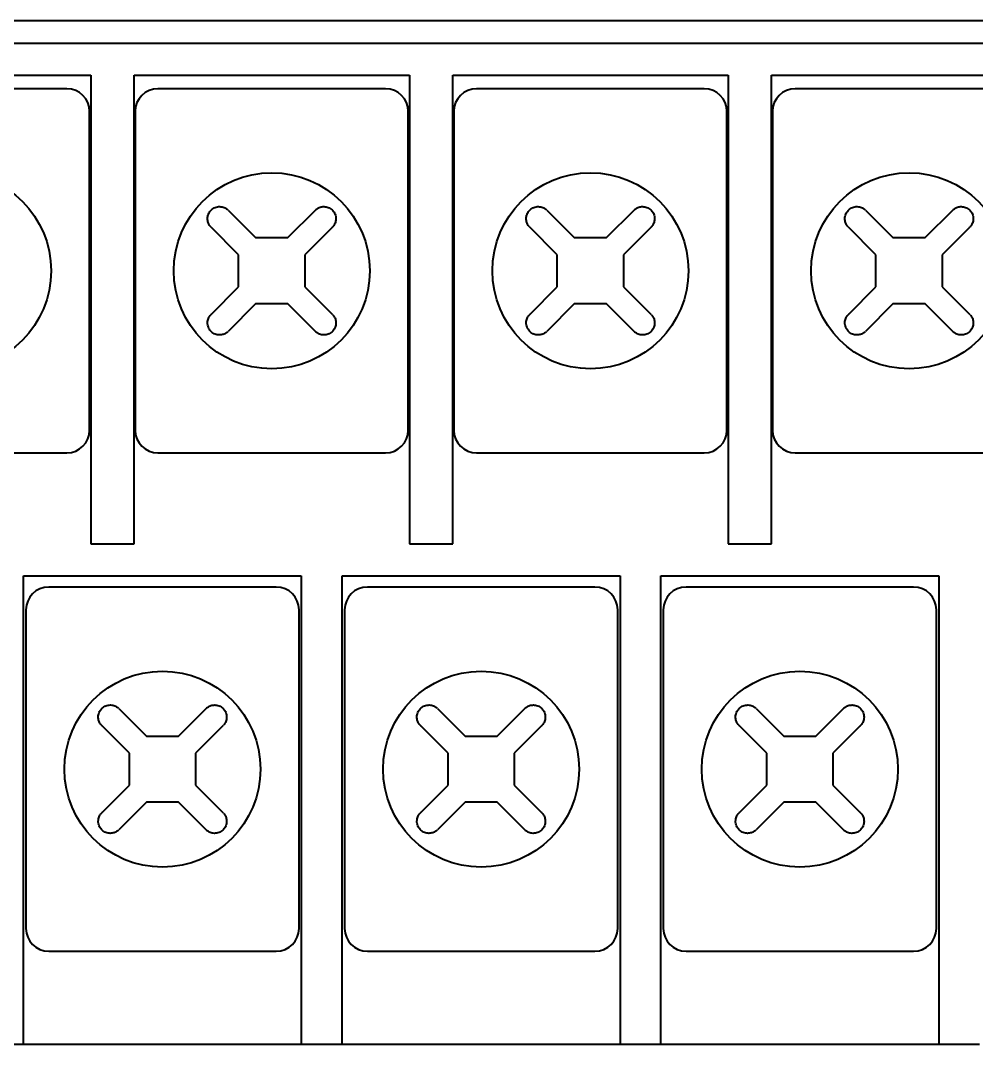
# Model space of a CAD drawing. Header units: millimetres. Extents: x 0 to 5945, y 0 to 4205.
# Drawn here: x 1616.92 to 1637.92, y 292.12 to 314.62 of the extents above; entities that cross this region are included whole.
import ezdxf

# ---------------------------------------------------------------- set-up
doc = ezdxf.new("R2010")
doc.units = ezdxf.units.MM
doc.header["$LTSCALE"] = 5
doc.layers.add('가시적인 것(ISO)', color=3, linetype='Continuous', lineweight=40)

msp = doc.modelspace()

# ---------------------------------------------------------------- linework, layer by layer
at = {"layer": '가시적인 것(ISO)'}
for p, q in [((1585.237, 314.623), (1734.237, 314.623)), ((1587.237, 314.123), (1732.237, 314.123)), ((1612.412, 313.423), (1618.462, 313.423)), ((1618.462, 313.423), (1618.462, 303.123)), ((1619.412, 303.123), (1619.412, 313.423)), ((1619.412, 313.423), (1625.462, 313.423)), ((1625.462, 313.423), (1625.462, 303.123)), ((1626.412, 303.123), (1626.412, 313.423)), ((1626.412, 313.423), (1632.462, 313.423)), ((1632.462, 313.423), (1632.462, 303.123)), ((1633.412, 303.123), (1633.412, 313.423)), ((1633.412, 313.423), (1639.462, 313.423)), ((1617.937, 313.123), (1612.937, 313.123)), ((1624.937, 313.123), (1619.937, 313.123)), ((1631.937, 313.123), (1626.937, 313.123)), ((1638.937, 313.123), (1633.937, 313.123)), ((1618.437, 305.623), (1618.437, 312.623)), ((1619.437, 312.623), (1619.437, 305.623)), ((1625.437, 305.623), (1625.437, 312.623)), ((1626.437, 312.623), (1626.437, 305.623)), ((1632.437, 305.623), (1632.437, 312.623)), ((1633.437, 312.623), (1633.437, 305.623)), ((1621.478, 310.456), (1622.083, 309.851)), ((1622.79, 309.851), (1623.395, 310.456)), ((1628.478, 310.456), (1629.083, 309.851)), ((1629.79, 309.851), (1630.395, 310.456)), ((1635.478, 310.456), (1636.083, 309.851)), ((1636.79, 309.851), (1637.395, 310.456)), ((1621.709, 309.476), (1621.104, 310.081)), ((1623.769, 310.081), (1623.164, 309.476)), ((1628.709, 309.476), (1628.104, 310.081)), ((1630.769, 310.081), (1630.164, 309.476)), ((1635.709, 309.476), (1635.104, 310.081)), ((1637.769, 310.081), (1637.164, 309.476)), ((1622.083, 309.851), (1622.79, 309.851)), ((1629.083, 309.851), (1629.79, 309.851)), ((1636.083, 309.851), (1636.79, 309.851)), ((1621.709, 308.769), (1621.709, 309.476)), ((1623.164, 309.476), (1623.164, 308.769)), ((1628.709, 308.769), (1628.709, 309.476)), ((1630.164, 309.476), (1630.164, 308.769)), ((1635.709, 308.769), (1635.709, 309.476)), ((1637.164, 309.476), (1637.164, 308.769)), ((1621.104, 308.164), (1621.709, 308.769)), ((1623.164, 308.769), (1623.769, 308.164)), ((1628.104, 308.164), (1628.709, 308.769)), ((1630.164, 308.769), (1630.769, 308.164)), ((1635.104, 308.164), (1635.709, 308.769)), ((1637.164, 308.769), (1637.769, 308.164)), ((1622.083, 308.395), (1621.478, 307.79)), ((1622.79, 308.395), (1622.083, 308.395)), ((1623.395, 307.79), (1622.79, 308.395)), ((1629.083, 308.395), (1628.478, 307.79)), ((1629.79, 308.395), (1629.083, 308.395)), ((1630.395, 307.79), (1629.79, 308.395)), ((1636.083, 308.395), (1635.478, 307.79)), ((1636.79, 308.395), (1636.083, 308.395)), ((1637.395, 307.79), (1636.79, 308.395)), ((1612.937, 305.123), (1617.937, 305.123)), ((1619.937, 305.123), (1624.937, 305.123)), ((1626.937, 305.123), (1631.937, 305.123)), ((1633.937, 305.123), (1638.937, 305.123)), ((1618.462, 303.123), (1619.412, 303.123)), ((1625.462, 303.123), (1626.412, 303.123)), ((1632.462, 303.123), (1633.412, 303.123)), ((1616.987, 302.423), (1623.087, 302.423)), ((1616.987, 292.123), (1616.987, 302.423)), ((1623.087, 302.423), (1623.087, 292.123)), ((1623.987, 302.423), (1630.087, 302.423)), ((1623.987, 292.123), (1623.987, 302.423)), ((1630.087, 302.423), (1630.087, 292.123)), ((1630.987, 302.423), (1637.087, 302.423)), ((1630.987, 292.123), (1630.987, 302.423)), ((1637.087, 302.423), (1637.087, 292.123)), ((1622.537, 302.173), (1617.537, 302.173)), ((1629.537, 302.173), (1624.537, 302.173)), ((1636.537, 302.173), (1631.537, 302.173)), ((1617.037, 301.673), (1617.037, 294.673)), ((1623.037, 294.673), (1623.037, 301.673)), ((1624.037, 301.673), (1624.037, 294.673)), ((1630.037, 294.673), (1630.037, 301.673)), ((1631.037, 301.673), (1631.037, 294.673)), ((1637.037, 294.673), (1637.037, 301.673)), ((1619.078, 299.506), (1619.683, 298.901)), ((1620.39, 298.901), (1620.995, 299.506)), ((1626.078, 299.506), (1626.683, 298.901)), ((1627.39, 298.901), (1627.995, 299.506)), ((1633.078, 299.506), (1633.683, 298.901)), ((1634.39, 298.901), (1634.995, 299.506)), ((1619.309, 298.526), (1618.704, 299.131)), ((1621.369, 299.131), (1620.764, 298.526)), ((1626.309, 298.526), (1625.704, 299.131)), ((1628.369, 299.131), (1627.764, 298.526)), ((1633.309, 298.526), (1632.704, 299.131)), ((1635.369, 299.131), (1634.764, 298.526)), ((1619.683, 298.901), (1620.39, 298.901)), ((1626.683, 298.901), (1627.39, 298.901)), ((1633.683, 298.901), (1634.39, 298.901)), ((1619.309, 297.819), (1619.309, 298.526)), ((1620.764, 298.526), (1620.764, 297.819)), ((1626.309, 297.819), (1626.309, 298.526)), ((1627.764, 298.526), (1627.764, 297.819)), ((1633.309, 297.819), (1633.309, 298.526)), ((1634.764, 298.526), (1634.764, 297.819)), ((1618.704, 297.214), (1619.309, 297.819)), ((1620.764, 297.819), (1621.369, 297.214)), ((1625.704, 297.214), (1626.309, 297.819)), ((1627.764, 297.819), (1628.369, 297.214)), ((1632.704, 297.214), (1633.309, 297.819)), ((1634.764, 297.819), (1635.369, 297.214)), ((1619.683, 297.445), (1619.078, 296.84)), ((1620.39, 297.445), (1619.683, 297.445)), ((1620.995, 296.84), (1620.39, 297.445)), ((1626.683, 297.445), (1626.078, 296.84)), ((1627.39, 297.445), (1626.683, 297.445)), ((1627.995, 296.84), (1627.39, 297.445)), ((1633.683, 297.445), (1633.078, 296.84)), ((1634.39, 297.445), (1633.683, 297.445)), ((1634.995, 296.84), (1634.39, 297.445)), ((1617.537, 294.173), (1622.537, 294.173)), ((1624.537, 294.173), (1629.537, 294.173)), ((1631.537, 294.173), (1636.537, 294.173)), ((1616.987, 292.123), (1616.087, 292.123)), ((1623.087, 292.123), (1616.987, 292.123)), ((1623.987, 292.123), (1623.087, 292.123)), ((1630.087, 292.123), (1623.987, 292.123)), ((1630.987, 292.123), (1630.087, 292.123)), ((1637.087, 292.123), (1630.987, 292.123)), ((1637.987, 292.123), (1637.087, 292.123))]:
    msp.add_line(p, q, dxfattribs=at)
for centre in [(1615.437, 309.123), (1622.437, 309.123), (1629.437, 309.123), (1636.437, 309.123), (1620.037, 298.173), (1627.037, 298.173), (1634.037, 298.173)]:
    msp.add_circle(centre, 2.153, dxfattribs=at)
for centre, radius, start, end in [((1617.937, 312.623), 0.5, 0, 90), ((1619.937, 312.623), 0.5, 90, 180), ((1624.937, 312.623), 0.5, 0, 90), ((1626.937, 312.623), 0.5, 90, 180), ((1631.937, 312.623), 0.5, 0, 90), ((1633.937, 312.623), 0.5, 90, 180), ((1621.291, 310.269), 0.265, 45, 47.5466), ((1623.582, 310.269), 0.265, 132.4534, 135), ((1628.291, 310.269), 0.265, 45, 47.5466), ((1630.582, 310.269), 0.265, 132.4534, 135), ((1635.291, 310.269), 0.265, 45, 47.5466), ((1637.582, 310.269), 0.265, 132.4534, 135), ((1621.291, 310.269), 0.265, 222.4534, 225), ((1623.582, 310.269), 0.265, 315, 317.5466), ((1628.291, 310.269), 0.265, 222.4534, 225), ((1630.582, 310.269), 0.265, 315, 317.5466), ((1635.291, 310.269), 0.265, 222.4534, 225), ((1637.582, 310.269), 0.265, 315, 317.5466), ((1621.291, 307.977), 0.265, 135, 137.5466), ((1623.582, 307.977), 0.265, 42.4534, 45), ((1628.291, 307.977), 0.265, 135, 137.5466), ((1630.582, 307.977), 0.265, 42.4534, 45), ((1635.291, 307.977), 0.265, 135, 137.5466), ((1637.582, 307.977), 0.265, 42.4534, 45), ((1621.291, 307.977), 0.265, 312.4534, 315), ((1623.582, 307.977), 0.265, 225, 227.5466), ((1628.291, 307.977), 0.265, 312.4534, 315), ((1630.582, 307.977), 0.265, 225, 227.5466), ((1635.291, 307.977), 0.265, 312.4534, 315), ((1637.582, 307.977), 0.265, 225, 227.5466), ((1617.937, 305.623), 0.5, 270, 0), ((1619.937, 305.623), 0.5, 180, 270), ((1624.937, 305.623), 0.5, 270, 0), ((1626.937, 305.623), 0.5, 180, 270), ((1631.937, 305.623), 0.5, 270, 0), ((1633.937, 305.623), 0.5, 180, 270), ((1617.537, 301.673), 0.5, 90, 180), ((1622.537, 301.673), 0.5, 0, 90), ((1624.537, 301.673), 0.5, 90, 180), ((1629.537, 301.673), 0.5, 0, 90), ((1631.537, 301.673), 0.5, 90, 180), ((1636.537, 301.673), 0.5, 0, 90), ((1618.891, 299.319), 0.265, 45, 47.5466), ((1621.182, 299.319), 0.265, 132.4534, 135), ((1625.891, 299.319), 0.265, 45, 47.5466), ((1628.182, 299.319), 0.265, 132.4534, 135), ((1632.891, 299.319), 0.265, 45, 47.5466), ((1635.182, 299.319), 0.265, 132.4534, 135), ((1618.891, 299.319), 0.265, 222.4534, 225), ((1621.182, 299.319), 0.265, 315, 317.5466), ((1625.891, 299.319), 0.265, 222.4534, 225), ((1628.182, 299.319), 0.265, 315, 317.5466), ((1632.891, 299.319), 0.265, 222.4534, 225), ((1635.182, 299.319), 0.265, 315, 317.5466), ((1618.891, 297.027), 0.265, 135, 137.5466), ((1621.182, 297.027), 0.265, 42.4534, 45), ((1625.891, 297.027), 0.265, 135, 137.5466), ((1628.182, 297.027), 0.265, 42.4534, 45), ((1632.891, 297.027), 0.265, 135, 137.5466), ((1635.182, 297.027), 0.265, 42.4534, 45), ((1618.891, 297.027), 0.265, 312.4534, 315), ((1621.182, 297.027), 0.265, 225, 227.5466), ((1625.891, 297.027), 0.265, 312.4534, 315), ((1628.182, 297.027), 0.265, 225, 227.5466), ((1632.891, 297.027), 0.265, 312.4534, 315), ((1635.182, 297.027), 0.265, 225, 227.5466), ((1617.537, 294.673), 0.5, 180, 270), ((1622.537, 294.673), 0.5, 270, 0), ((1624.537, 294.673), 0.5, 180, 270), ((1629.537, 294.673), 0.5, 270, 0), ((1631.537, 294.673), 0.5, 180, 270), ((1636.537, 294.673), 0.5, 270, 0)]:
    msp.add_arc(centre, radius, start, end, dxfattribs=at)
for points in [[(1621.096, 310.09), (1621.079, 310.108), (1621.066, 310.128), (1621.043, 310.173), (1621.034, 310.199), (1621.025, 310.256), (1621.025, 310.288), (1621.037, 310.35), (1621.049, 310.381), (1621.084, 310.436), (1621.105, 310.46), (1621.157, 310.499), (1621.186, 310.514), (1621.252, 310.533), (1621.287, 310.536), (1621.353, 310.528), (1621.383, 310.519), (1621.432, 310.494), (1621.452, 310.48), (1621.47, 310.464)], [(1623.404, 310.464), (1623.421, 310.48), (1623.441, 310.494), (1623.487, 310.517), (1623.513, 310.525), (1623.57, 310.535), (1623.601, 310.534), (1623.664, 310.522), (1623.695, 310.51), (1623.75, 310.476), (1623.774, 310.454), (1623.813, 310.403), (1623.828, 310.373), (1623.846, 310.308), (1623.849, 310.272), (1623.841, 310.206), (1623.832, 310.176), (1623.807, 310.127), (1623.794, 310.108), (1623.778, 310.09)], [(1628.096, 310.09), (1628.079, 310.108), (1628.066, 310.128), (1628.043, 310.173), (1628.034, 310.199), (1628.025, 310.256), (1628.025, 310.288), (1628.037, 310.35), (1628.049, 310.381), (1628.084, 310.436), (1628.105, 310.46), (1628.157, 310.499), (1628.186, 310.514), (1628.252, 310.533), (1628.287, 310.536), (1628.353, 310.528), (1628.383, 310.519), (1628.432, 310.494), (1628.452, 310.48), (1628.47, 310.464)], [(1630.404, 310.464), (1630.421, 310.48), (1630.441, 310.494), (1630.487, 310.517), (1630.513, 310.525), (1630.57, 310.535), (1630.601, 310.534), (1630.664, 310.522), (1630.695, 310.51), (1630.75, 310.476), (1630.774, 310.454), (1630.813, 310.403), (1630.828, 310.373), (1630.846, 310.308), (1630.849, 310.272), (1630.841, 310.206), (1630.832, 310.176), (1630.807, 310.127), (1630.794, 310.108), (1630.778, 310.09)], [(1635.096, 310.09), (1635.079, 310.108), (1635.066, 310.128), (1635.043, 310.173), (1635.034, 310.199), (1635.025, 310.256), (1635.025, 310.288), (1635.037, 310.35), (1635.049, 310.381), (1635.084, 310.436), (1635.105, 310.46), (1635.157, 310.499), (1635.186, 310.514), (1635.252, 310.533), (1635.287, 310.536), (1635.353, 310.528), (1635.383, 310.519), (1635.432, 310.494), (1635.452, 310.48), (1635.47, 310.464)], [(1637.404, 310.464), (1637.421, 310.48), (1637.441, 310.494), (1637.487, 310.517), (1637.513, 310.525), (1637.57, 310.535), (1637.601, 310.534), (1637.664, 310.522), (1637.695, 310.51), (1637.75, 310.476), (1637.774, 310.454), (1637.813, 310.403), (1637.828, 310.373), (1637.846, 310.308), (1637.849, 310.272), (1637.841, 310.206), (1637.832, 310.176), (1637.807, 310.127), (1637.794, 310.108), (1637.778, 310.09)], [(1621.47, 307.782), (1621.452, 307.766), (1621.432, 307.752), (1621.386, 307.729), (1621.36, 307.721), (1621.303, 307.711), (1621.272, 307.712), (1621.209, 307.723), (1621.178, 307.736), (1621.123, 307.77), (1621.1, 307.792), (1621.061, 307.843), (1621.046, 307.873), (1621.027, 307.938), (1621.024, 307.974), (1621.032, 308.039), (1621.041, 308.07), (1621.066, 308.119), (1621.08, 308.138), (1621.096, 308.156)], [(1623.778, 308.156), (1623.794, 308.138), (1623.808, 308.118), (1623.831, 308.073), (1623.839, 308.047), (1623.848, 307.989), (1623.848, 307.958), (1623.836, 307.896), (1623.824, 307.865), (1623.79, 307.81), (1623.768, 307.786), (1623.716, 307.747), (1623.687, 307.732), (1623.622, 307.713), (1623.586, 307.71), (1623.52, 307.718), (1623.49, 307.727), (1623.441, 307.752), (1623.421, 307.766), (1623.404, 307.782)], [(1628.47, 307.782), (1628.452, 307.766), (1628.432, 307.752), (1628.386, 307.729), (1628.36, 307.721), (1628.303, 307.711), (1628.272, 307.712), (1628.209, 307.723), (1628.178, 307.736), (1628.123, 307.77), (1628.1, 307.792), (1628.061, 307.843), (1628.046, 307.873), (1628.027, 307.938), (1628.024, 307.974), (1628.032, 308.039), (1628.041, 308.07), (1628.066, 308.119), (1628.08, 308.138), (1628.096, 308.156)], [(1630.778, 308.156), (1630.794, 308.138), (1630.808, 308.118), (1630.831, 308.073), (1630.839, 308.047), (1630.848, 307.989), (1630.848, 307.958), (1630.836, 307.896), (1630.824, 307.865), (1630.79, 307.81), (1630.768, 307.786), (1630.716, 307.747), (1630.687, 307.732), (1630.622, 307.713), (1630.586, 307.71), (1630.52, 307.718), (1630.49, 307.727), (1630.441, 307.752), (1630.421, 307.766), (1630.404, 307.782)], [(1635.47, 307.782), (1635.452, 307.766), (1635.432, 307.752), (1635.386, 307.729), (1635.36, 307.721), (1635.303, 307.711), (1635.272, 307.712), (1635.209, 307.723), (1635.178, 307.736), (1635.123, 307.77), (1635.1, 307.792), (1635.061, 307.843), (1635.046, 307.873), (1635.027, 307.938), (1635.024, 307.974), (1635.032, 308.039), (1635.041, 308.07), (1635.066, 308.119), (1635.08, 308.138), (1635.096, 308.156)], [(1637.778, 308.156), (1637.794, 308.138), (1637.808, 308.118), (1637.831, 308.073), (1637.839, 308.047), (1637.848, 307.989), (1637.848, 307.958), (1637.836, 307.896), (1637.824, 307.865), (1637.79, 307.81), (1637.768, 307.786), (1637.716, 307.747), (1637.687, 307.732), (1637.622, 307.713), (1637.586, 307.71), (1637.52, 307.718), (1637.49, 307.727), (1637.441, 307.752), (1637.421, 307.766), (1637.404, 307.782)], [(1618.696, 299.14), (1618.679, 299.158), (1618.666, 299.178), (1618.643, 299.223), (1618.634, 299.249), (1618.625, 299.306), (1618.625, 299.338), (1618.637, 299.4), (1618.649, 299.431), (1618.684, 299.486), (1618.705, 299.51), (1618.757, 299.549), (1618.786, 299.564), (1618.852, 299.583), (1618.887, 299.586), (1618.953, 299.578), (1618.983, 299.569), (1619.032, 299.544), (1619.052, 299.53), (1619.07, 299.514)], [(1621.004, 299.514), (1621.021, 299.53), (1621.041, 299.544), (1621.087, 299.567), (1621.113, 299.575), (1621.17, 299.585), (1621.201, 299.584), (1621.264, 299.572), (1621.295, 299.56), (1621.35, 299.526), (1621.374, 299.504), (1621.413, 299.453), (1621.428, 299.423), (1621.446, 299.358), (1621.449, 299.322), (1621.441, 299.256), (1621.432, 299.226), (1621.407, 299.177), (1621.394, 299.158), (1621.378, 299.14)], [(1625.696, 299.14), (1625.679, 299.158), (1625.666, 299.178), (1625.643, 299.223), (1625.634, 299.249), (1625.625, 299.306), (1625.625, 299.338), (1625.637, 299.4), (1625.649, 299.431), (1625.684, 299.486), (1625.705, 299.51), (1625.757, 299.549), (1625.786, 299.564), (1625.852, 299.583), (1625.887, 299.586), (1625.953, 299.578), (1625.983, 299.569), (1626.032, 299.544), (1626.052, 299.53), (1626.07, 299.514)], [(1628.004, 299.514), (1628.021, 299.53), (1628.041, 299.544), (1628.087, 299.567), (1628.113, 299.575), (1628.17, 299.585), (1628.201, 299.584), (1628.264, 299.572), (1628.295, 299.56), (1628.35, 299.526), (1628.374, 299.504), (1628.413, 299.453), (1628.428, 299.423), (1628.446, 299.358), (1628.449, 299.322), (1628.441, 299.256), (1628.432, 299.226), (1628.407, 299.177), (1628.394, 299.158), (1628.378, 299.14)], [(1632.696, 299.14), (1632.679, 299.158), (1632.666, 299.178), (1632.643, 299.223), (1632.634, 299.249), (1632.625, 299.306), (1632.625, 299.338), (1632.637, 299.4), (1632.649, 299.431), (1632.684, 299.486), (1632.705, 299.51), (1632.757, 299.549), (1632.786, 299.564), (1632.852, 299.583), (1632.887, 299.586), (1632.953, 299.578), (1632.983, 299.569), (1633.032, 299.544), (1633.052, 299.53), (1633.07, 299.514)], [(1635.004, 299.514), (1635.021, 299.53), (1635.041, 299.544), (1635.087, 299.567), (1635.113, 299.575), (1635.17, 299.585), (1635.201, 299.584), (1635.264, 299.572), (1635.295, 299.56), (1635.35, 299.526), (1635.374, 299.504), (1635.413, 299.453), (1635.428, 299.423), (1635.446, 299.358), (1635.449, 299.322), (1635.441, 299.256), (1635.432, 299.226), (1635.407, 299.177), (1635.394, 299.158), (1635.378, 299.14)], [(1619.07, 296.832), (1619.052, 296.816), (1619.032, 296.802), (1618.986, 296.779), (1618.96, 296.771), (1618.903, 296.761), (1618.872, 296.762), (1618.809, 296.773), (1618.778, 296.786), (1618.723, 296.82), (1618.7, 296.842), (1618.661, 296.893), (1618.646, 296.923), (1618.627, 296.988), (1618.624, 297.024), (1618.632, 297.089), (1618.641, 297.12), (1618.666, 297.169), (1618.68, 297.188), (1618.696, 297.206)], [(1621.378, 297.206), (1621.394, 297.188), (1621.408, 297.168), (1621.431, 297.123), (1621.439, 297.097), (1621.448, 297.039), (1621.448, 297.008), (1621.436, 296.946), (1621.424, 296.915), (1621.39, 296.86), (1621.368, 296.836), (1621.316, 296.797), (1621.287, 296.782), (1621.222, 296.763), (1621.186, 296.76), (1621.12, 296.768), (1621.09, 296.777), (1621.041, 296.802), (1621.021, 296.816), (1621.004, 296.832)], [(1626.07, 296.832), (1626.052, 296.816), (1626.032, 296.802), (1625.986, 296.779), (1625.96, 296.771), (1625.903, 296.761), (1625.872, 296.762), (1625.809, 296.773), (1625.778, 296.786), (1625.723, 296.82), (1625.7, 296.842), (1625.661, 296.893), (1625.646, 296.923), (1625.627, 296.988), (1625.624, 297.024), (1625.632, 297.089), (1625.641, 297.12), (1625.666, 297.169), (1625.68, 297.188), (1625.696, 297.206)], [(1628.378, 297.206), (1628.394, 297.188), (1628.408, 297.168), (1628.431, 297.123), (1628.439, 297.097), (1628.448, 297.039), (1628.448, 297.008), (1628.436, 296.946), (1628.424, 296.915), (1628.39, 296.86), (1628.368, 296.836), (1628.316, 296.797), (1628.287, 296.782), (1628.222, 296.763), (1628.186, 296.76), (1628.12, 296.768), (1628.09, 296.777), (1628.041, 296.802), (1628.021, 296.816), (1628.004, 296.832)], [(1633.07, 296.832), (1633.052, 296.816), (1633.032, 296.802), (1632.986, 296.779), (1632.96, 296.771), (1632.903, 296.761), (1632.872, 296.762), (1632.809, 296.773), (1632.778, 296.786), (1632.723, 296.82), (1632.7, 296.842), (1632.661, 296.893), (1632.646, 296.923), (1632.627, 296.988), (1632.624, 297.024), (1632.632, 297.089), (1632.641, 297.12), (1632.666, 297.169), (1632.68, 297.188), (1632.696, 297.206)], [(1635.378, 297.206), (1635.394, 297.188), (1635.408, 297.168), (1635.431, 297.123), (1635.439, 297.097), (1635.448, 297.039), (1635.448, 297.008), (1635.436, 296.946), (1635.424, 296.915), (1635.39, 296.86), (1635.368, 296.836), (1635.316, 296.797), (1635.287, 296.782), (1635.222, 296.763), (1635.186, 296.76), (1635.12, 296.768), (1635.09, 296.777), (1635.041, 296.802), (1635.021, 296.816), (1635.004, 296.832)]]:
    msp.add_open_spline(points, degree=3, knots=[0.17059599, 0.17059599, 0.17059599, 0.17059599, 0.177827, 0.177827, 0.18607071, 0.18607071, 0.19559567, 0.19559567, 0.20559758, 0.20559758, 0.21517808, 0.21517808, 0.22505637, 0.22505637, 0.23591621, 0.23591621, 0.2454181, 0.2454181, 0.25259342, 0.25259342, 0.25259342, 0.25259342], dxfattribs=at)

doc.saveas('drawing.dxf')
